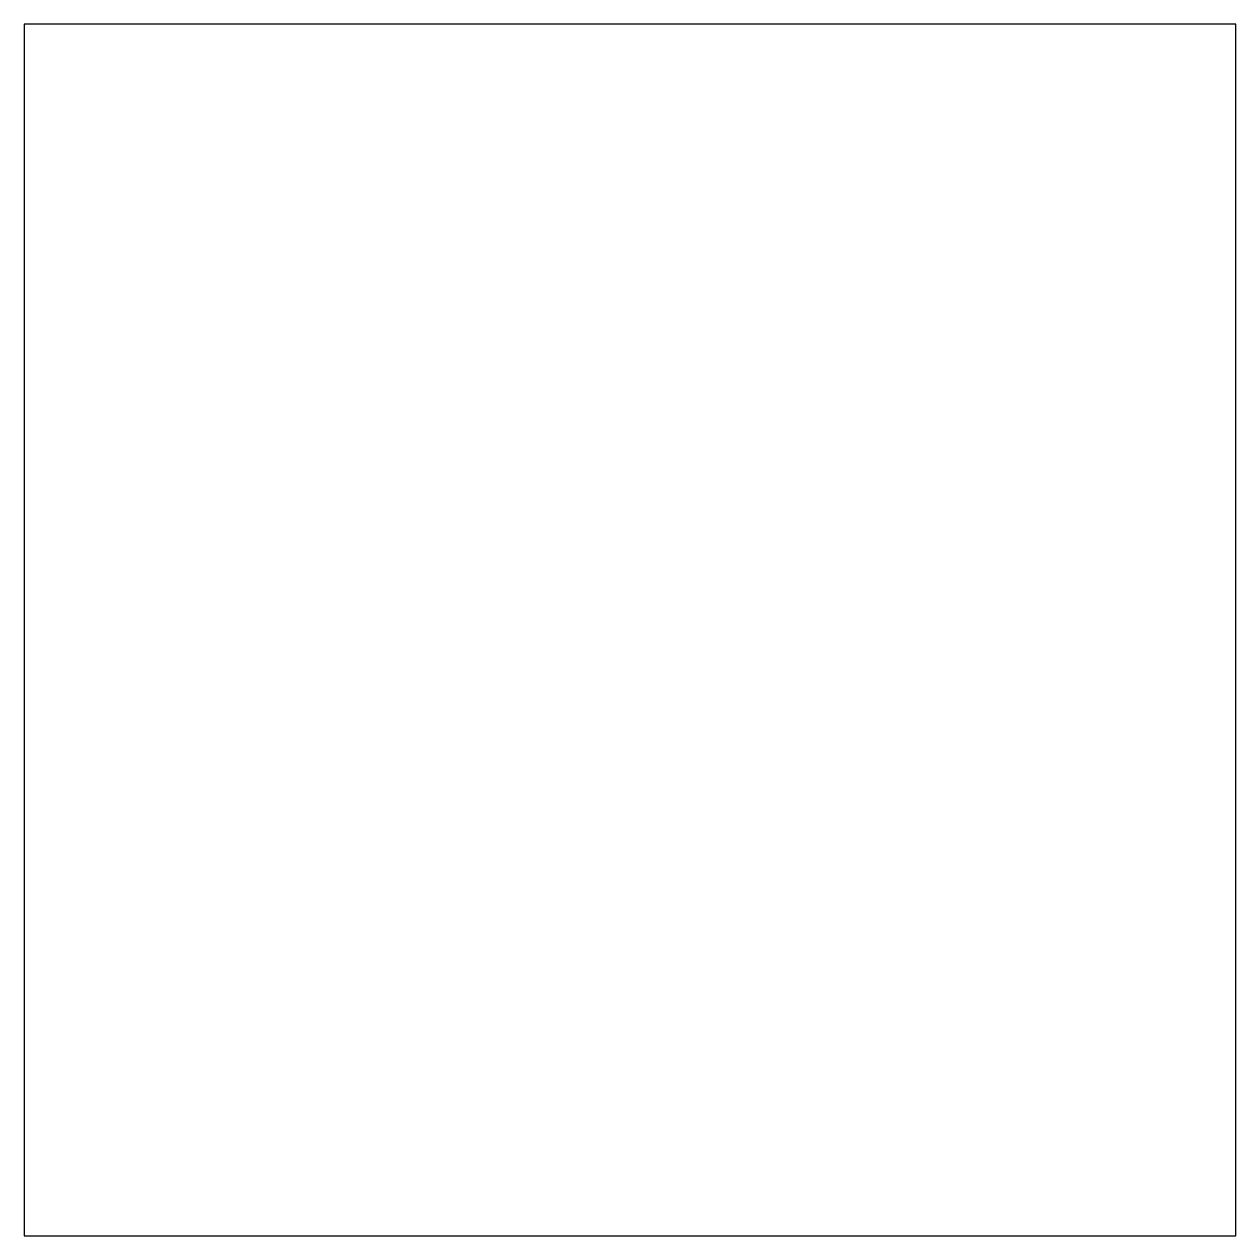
# Model space of a CAD drawing. Extents: x 0 to 1, y 0 to 1.
import ezdxf

# ---------------------------------------------------------------- set-up
doc = ezdxf.new("R2010")
doc.units = 0
doc.header["$MEASUREMENT"] = 0
doc.layers.get('0').update_dxf_attribs({"linetype": 'CONTINUOUS'})

msp = doc.modelspace()

# ---------------------------------------------------------------- linework, layer by layer
msp.add_lwpolyline([(0, 1), (0, 0), (1, 0), (1, 1)], close=True)

doc.saveas('drawing.dxf')
